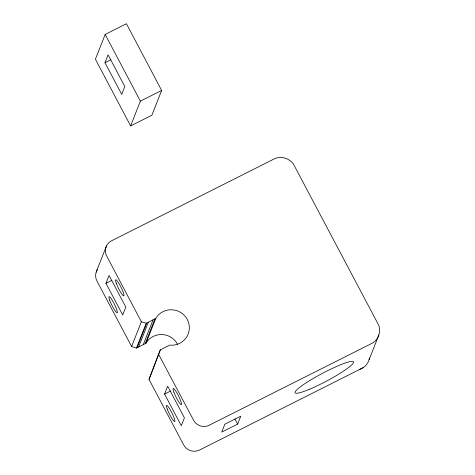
<?xml version="1.0" encoding="UTF-8"?>
<svg xmlns="http://www.w3.org/2000/svg" width="475" height="475" viewBox="0 0 475 475"><rect width="100%" height="100%" fill="white"/><g stroke="black" fill="none" stroke-linecap="round" stroke-linejoin="round"><path stroke-width="0.71" d="M362.995 367.775L199.779 449.914A11.839 11.596 21.5 0 1 183.57 444.719L149.025 379.436L160.301 349.885L169.795 345.111L172.686 345.2A18.062 17.688 21.5 0 0 187.281 319.473A18.062 17.688 21.5 0 0 157.32 316.16L155.723 318.517L145.962 343.288L136.468 348.068L131.605 346.512L97.06 281.23A11.839 11.596 21.5 0 1 97.476 269.384M149.025 379.436L160.301 349.885M105.171 34.432L95.41 59.209L130.619 125.911L151.887 115.229L161.648 90.452L126.439 23.75L105.171 34.432L140.374 101.133L130.619 125.911M104.981 62.73L108.086 54.845L124.83 86.492L121.725 94.371L104.981 62.73L110.782 59.814M96.146 272.175L106.471 245.955M105.967 283.326L109.072 275.447L125.816 307.088L122.71 314.973L105.967 283.326L111.815 280.387M131.605 346.512L141.36 321.735L106.157 255.033A11.839 11.596 21.5 0 1 110.509 241.324L275.696 158.181A15.96 15.633 21.5 0 1 293.312 163.828L378.801 325.381A15.954 15.627 21.5 0 1 373.308 342.659L208.109 425.772A11.839 11.596 21.5 0 1 194.132 421.289L158.781 354.659M136.468 348.068L146.229 323.291L155.723 318.517M136.996 347.801L146.757 323.024M138.593 346.999L148.354 322.222M143.266 344.648L153.021 319.871M145.19 343.68L154.951 318.903M164.57 394.078L167.675 386.193L184.419 417.84L181.313 425.725L164.57 394.078L170.899 390.895M237.654 424.08L240.76 416.195L224.817 424.223L221.712 432.108L237.654 424.08L234.953 418.968M369.111 359.7L378.872 334.923M145.962 343.288L147.559 340.937A18.062 17.688 21.5 0 1 177.674 344.547M140.374 101.133L161.648 90.452M359.237 369.669L363.553 367.43A15.954 15.627 21.5 0 0 369.556 357.936M141.36 321.735L146.229 323.291M309.071 389.429A33.108 4.388 -27.9 0 0 353.584 362.271A33.108 4.388 -27.9 0 0 310.11 380.327A33.108 4.388 -27.9 0 0 309.071 389.429M109.695 300.313A9.031 1.366 63.3 0 0 116.992 312.787A9.031 1.366 63.3 0 0 112.682 301.031A9.031 1.366 63.3 0 0 109.695 300.313M167.236 409.064A9.031 1.366 63.3 0 0 174.539 421.539A9.031 1.366 63.3 0 0 170.228 409.782A9.031 1.366 63.3 0 0 167.236 409.064M116.345 283.415A9.031 1.366 63.3 0 0 123.648 295.895A9.031 1.366 63.3 0 0 119.338 284.139A9.031 1.366 63.3 0 0 116.345 283.415M173.892 392.172A9.031 1.366 63.3 0 0 181.195 404.647A9.031 1.366 63.3 0 0 176.884 392.89A9.031 1.366 63.3 0 0 173.892 392.172"/></g></svg>
